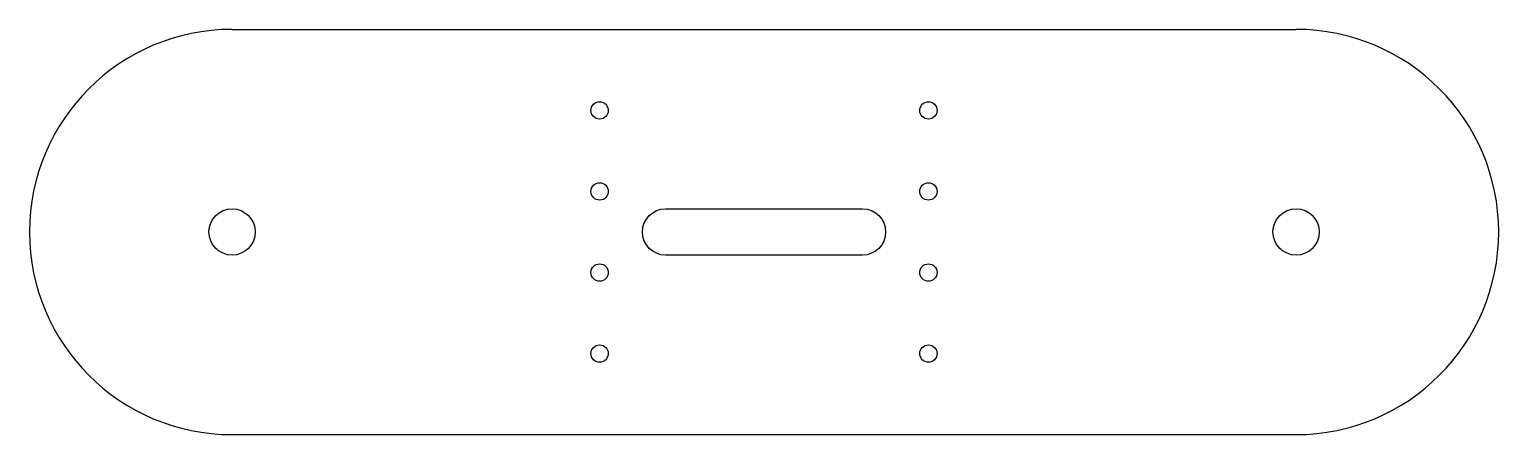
# Model space of a CAD drawing. Header units: millimetres. Extents: x 24 to 151, y 69 to 104.
import ezdxf

# ---------------------------------------------------------------- set-up
doc = ezdxf.new("R2010")
doc.units = ezdxf.units.MM
doc.header["$MEASUREMENT"] = 0

msp = doc.modelspace()

# ---------------------------------------------------------------- linework, layer by layer
for p, q in [((41.39, 104.48), (133.3, 104.48)), ((41.39, 69.48), (133.3, 69.48))]:
    msp.add_line(p, q)
for points in [[(78.85, 84.98, -1), (78.85, 88.98), (95.85, 88.98, -1), (95.85, 84.98)], [(95.85, 84.98), (78.85, 84.98, -1)]]:
    msp.add_lwpolyline(points, format="xyb")
for centre, radius in [((73.15, 97.48), 0.75), ((101.55, 97.48), 0.75), ((73.15, 90.48), 0.75), ((101.55, 90.48), 0.75), ((41.4, 86.98), 2), ((133.3, 86.98), 2), ((73.15, 83.48), 0.75), ((101.55, 83.48), 0.75), ((73.15, 76.48), 0.75), ((101.55, 76.48), 0.75)]:
    msp.add_circle(centre, radius)
for centre, start, end in [((41.4, 86.98), 90, 270), ((133.3, 86.98), 270, 90)]:
    msp.add_arc(centre, 17.5, start, end)

doc.saveas('drawing.dxf')
